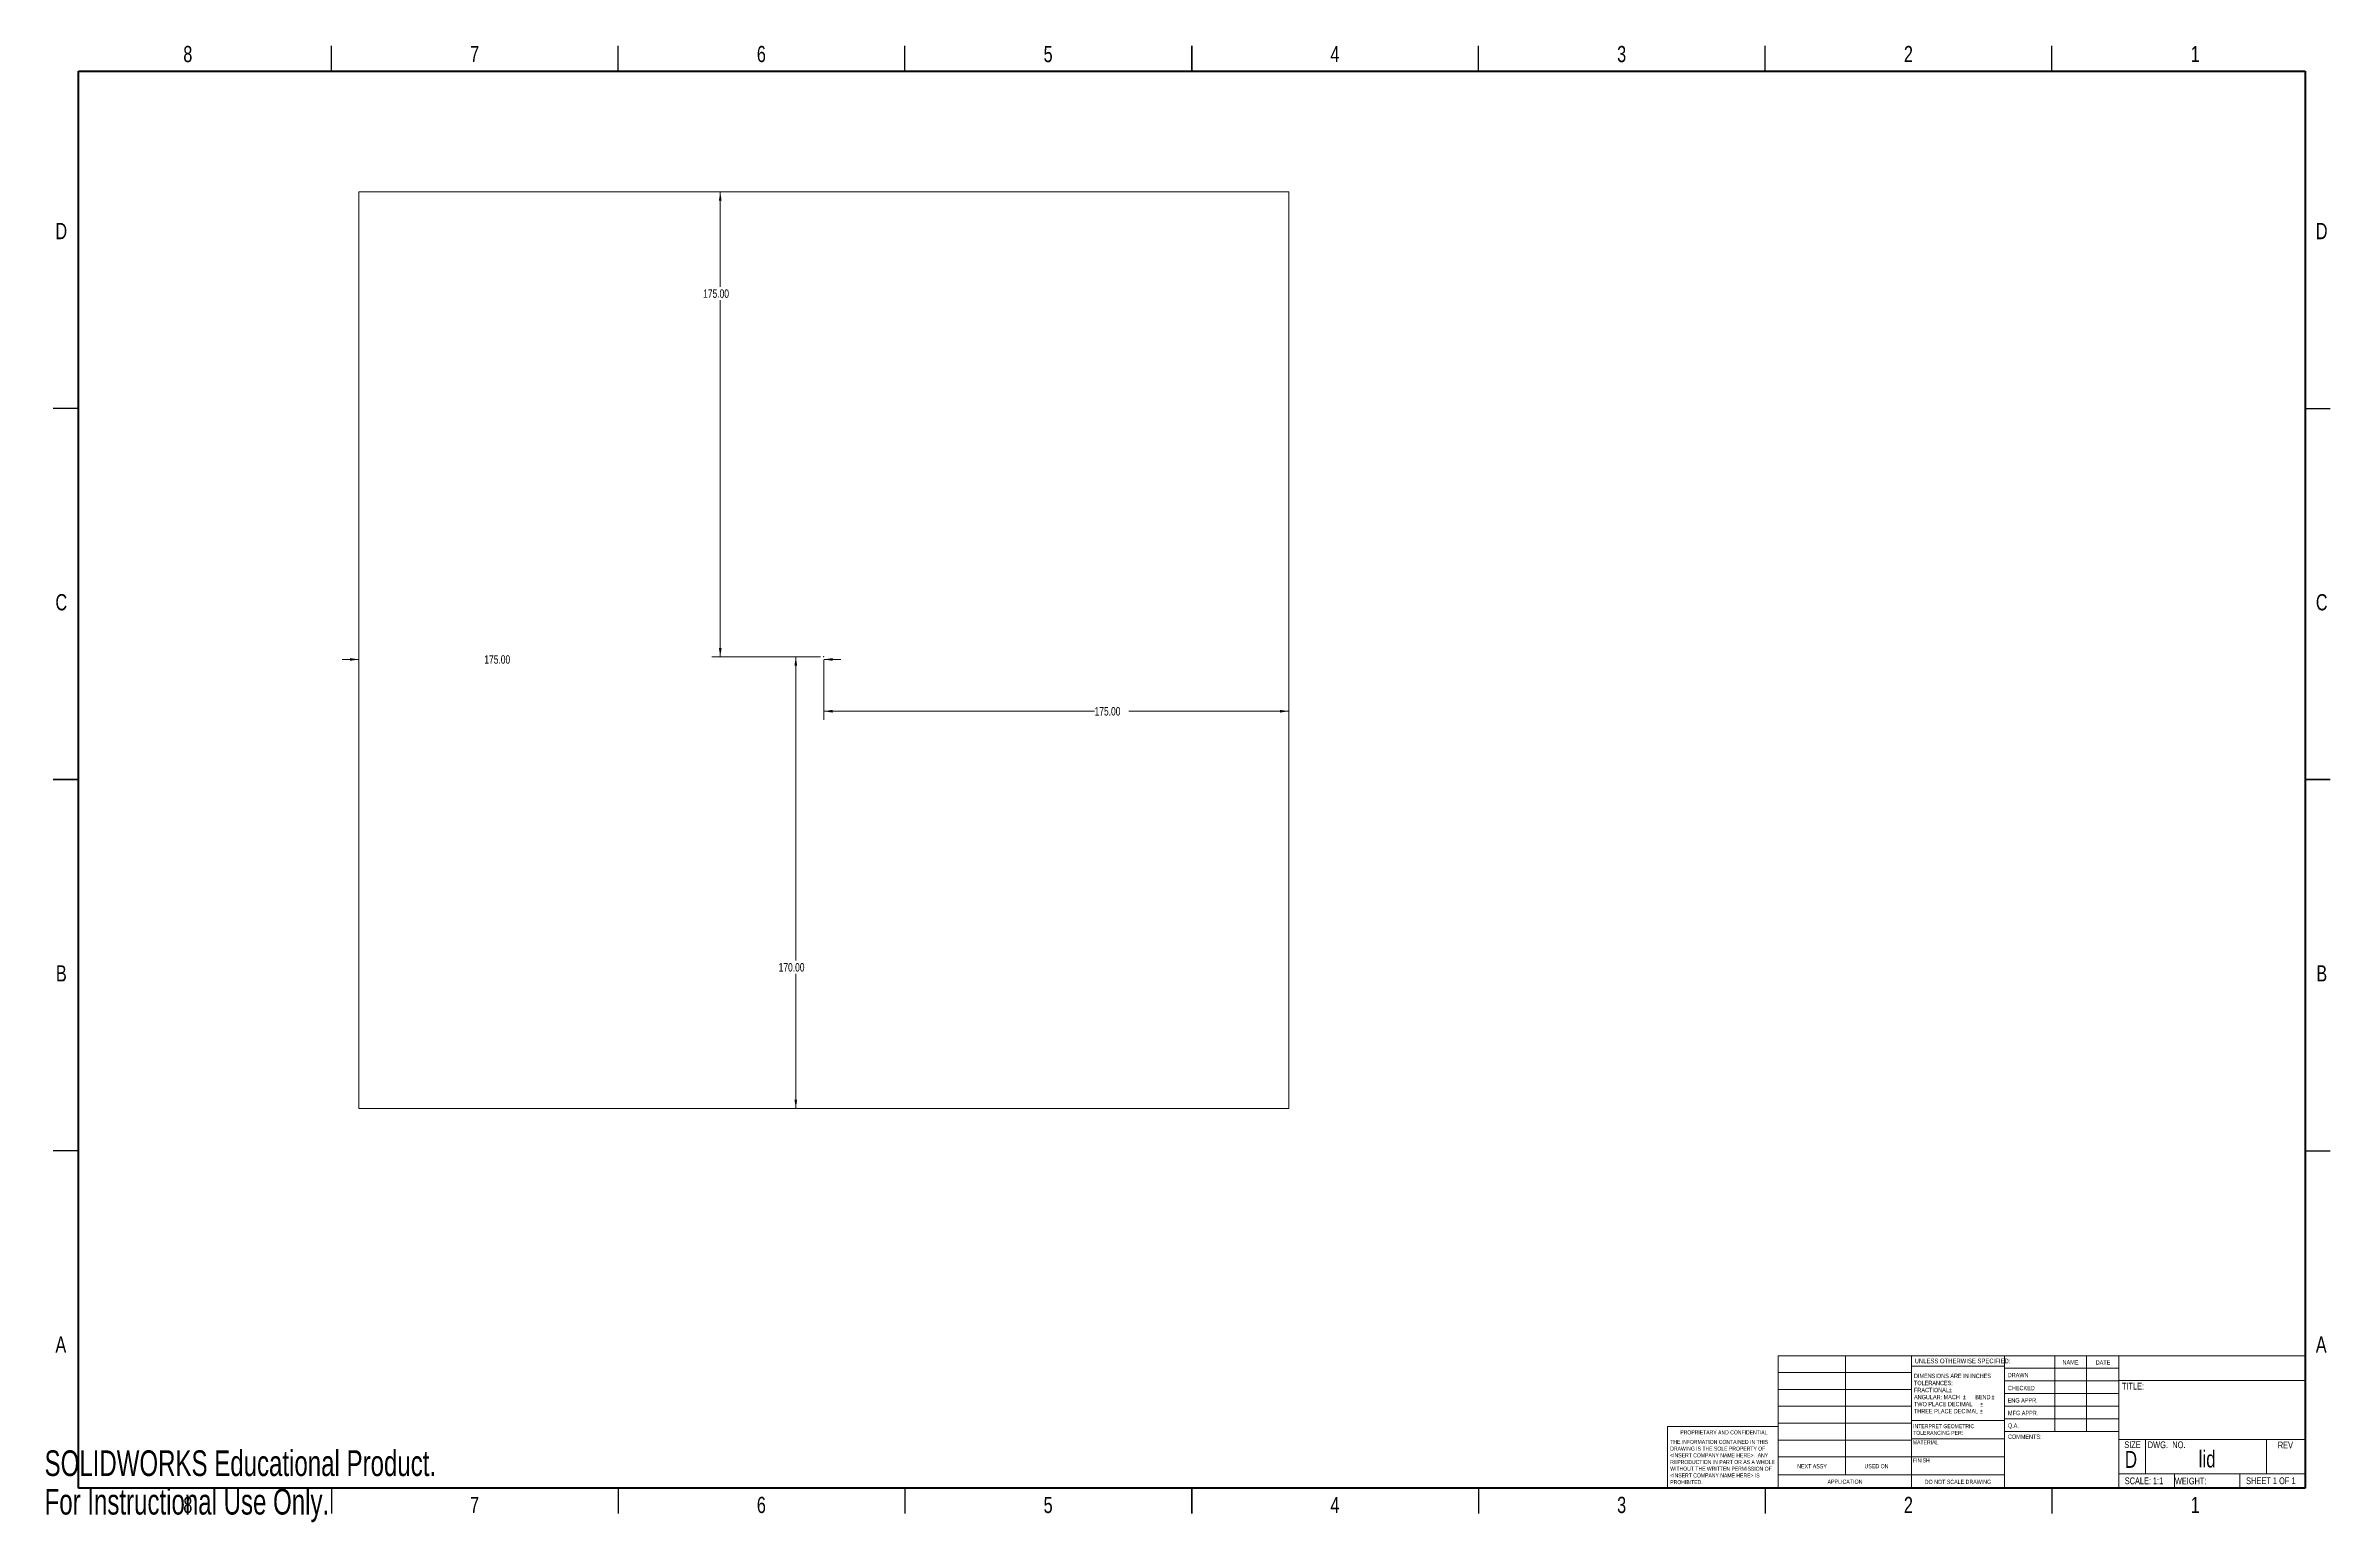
# Model space of a CAD drawing. Header units: millimetres. Extents: x 0 to 860, y 0 to 556.
import ezdxf

# ---------------------------------------------------------------- set-up
doc = ezdxf.new("R2010")
doc.units = ezdxf.units.MM
doc.header["$PDSIZE"] = -1
doc.styles.add('SLDTEXTSTYLE0', font='TXT', dxfattribs={"width": 0.75})
doc.styles.add('SLDTEXTSTYLE1', font='TXT', dxfattribs={"width": 0.6875})
doc.styles.add('SLDTEXTSTYLE2', font='TXT', dxfattribs={"width": 0.694444})
doc.styles.add('SLDTEXTSTYLE3', font='TXT', dxfattribs={"width": 0.7})
doc.dimstyles.new('SLDDIMSTYLE0', dxfattribs={"dimtxt": 3.175, "dimasz": 3.302, "dimexe": 0, "dimexo": 0.0625, "dimgap": 0.79375, "dimtad": 0, "dimtih": 1, "dimtoh": 1, "dimrnd": 1e-09, "dimzin": 4, "dimdsep": 46, "dimtxsty": 'SLDTEXTSTYLE0', "dimsah": 1, "dimcen": 0.09, "dimadec": 0, "dimazin": 1, "dimtfac": 1, "dimtofl": 0, "dimtmove": 0, "dimatfit": 3, "dimfxl": 1, "dimfrac": 2, "dimtolj": 1, "dimtzin": 12, "dimarcsym": 0})
doc.dimstyles.new('SLDDIMSTYLE1', dxfattribs={"dimtxt": 3.175, "dimasz": 3.302, "dimexe": 0, "dimexo": 0.0625, "dimgap": 0.79375, "dimtad": 0, "dimtih": 1, "dimtoh": 1, "dimrnd": 1e-09, "dimzin": 4, "dimdsep": 46, "dimtxsty": 'SLDTEXTSTYLE0', "dimsah": 1, "dimcen": 0.09, "dimadec": 0, "dimazin": 1, "dimtfac": 1, "dimtmove": 0, "dimatfit": 0, "dimfxl": 1, "dimfrac": 2, "dimtolj": 1, "dimtzin": 12, "dimarcsym": 0})

# ---------------------------------------------------------------- blocks, each defined once
blk = doc.blocks.new('_D')
at = {"color": 7, "linetype": 'Continuous', "lineweight": 0}
for p, q in [((293.32, 324.38), (293.32, 301.97)), ((293.32, 305.15), (395.25, 305.15)), ((468.32, 305.15), (408.15, 305.15))]:
    blk.add_line(p, q, dxfattribs=at)
at = {"color": 7, "linetype": 'Continuous', "lineweight": 18}
for points in [[(293.32, 305.15), (296.62, 304.64), (296.62, 305.66)], [(468.32, 305.15), (465.01, 305.66), (465.01, 304.64)]]:
    blk.add_solid(points, dxfattribs=at)
at = {"color": 7, "linetype": 'Continuous', "lineweight": 18, "insert": (395.25, 306.72), "char_height": 3.175, "attachment_point": 1, "style": 'SLDTEXTSTYLE0'}
blk.add_mtext('175.00', dxfattribs=at)
blk = doc.blocks.new('_D_1')
at = {"color": 7, "linetype": 'Continuous', "lineweight": 0}
for p, q in [((292.05, 325.65), (279.6, 325.65)), ((282.78, 325.65), (282.78, 211.3)), ((282.78, 155.65), (282.78, 206.26))]:
    blk.add_line(p, q, dxfattribs=at)
at = {"color": 7, "linetype": 'Continuous', "lineweight": 18}
for points in [[(282.78, 325.65), (282.27, 322.35), (283.28, 322.35)], [(282.78, 155.65), (283.28, 158.95), (282.27, 158.95)]]:
    blk.add_solid(points, dxfattribs=at)
at = {"color": 7, "linetype": 'Continuous', "lineweight": 18, "insert": (276.32, 210.36), "char_height": 3.175, "attachment_point": 1, "style": 'SLDTEXTSTYLE0'}
blk.add_mtext('170.00', dxfattribs=at)
blk = doc.blocks.new('_D_2')
at = {"color": 7, "linetype": 'Continuous', "lineweight": 0}
for p, q in [((118.32, 324.65), (111.97, 324.65)), ((293.32, 324.65), (299.67, 324.65)), ((293.32, 324.38), (293.32, 321.48))]:
    blk.add_line(p, q, dxfattribs=at)
at = {"color": 7, "linetype": 'Continuous', "lineweight": 18}
for points in [[(118.32, 324.65), (115.01, 325.16), (115.01, 324.14)], [(293.32, 324.65), (296.62, 324.14), (296.62, 325.16)]]:
    blk.add_solid(points, dxfattribs=at)
at = {"color": 7, "linetype": 'Continuous', "lineweight": 18, "insert": (165.52, 326.22), "char_height": 3.175, "attachment_point": 1, "style": 'SLDTEXTSTYLE0'}
blk.add_mtext('175.00', dxfattribs=at)
blk = doc.blocks.new('_D_3')
at = {"color": 7, "linetype": 'Continuous', "lineweight": 0}
for p, q in [((254.34, 500.65), (254.34, 464.89)), ((254.34, 325.65), (254.34, 459.85)), ((292.05, 325.65), (251.17, 325.65))]:
    blk.add_line(p, q, dxfattribs=at)
at = {"color": 7, "linetype": 'Continuous', "lineweight": 18}
for points in [[(254.34, 500.65), (253.83, 497.35), (254.85, 497.35)], [(254.34, 325.65), (254.85, 328.95), (253.83, 328.95)]]:
    blk.add_solid(points, dxfattribs=at)
at = {"color": 7, "linetype": 'Continuous', "lineweight": 18, "insert": (247.89, 463.94), "char_height": 3.175, "attachment_point": 1, "style": 'SLDTEXTSTYLE0'}
blk.add_mtext('175.00', dxfattribs=at)

msp = doc.modelspace()

# ---------------------------------------------------------------- linework, layer by layer
at = {"color": 7, "linetype": 'Continuous', "lineweight": 25}
for p, q in [((107.95, 546.1), (107.95, 555.625)), ((215.9, 546.1), (215.9, 555.625)), ((323.85, 546.1), (323.85, 555.625)), ((431.8, 555.625), (431.8, 546.1)), ((431.8, 546.1), (431.8, 555.625)), ((539.75, 546.1), (539.75, 555.625)), ((647.7, 546.1), (647.7, 555.625)), ((755.65, 546.1), (755.65, 555.625)), ((12.7, 419.1), (3.175, 419.1)), ((850.9, 419.1), (860.425, 419.1)), ((3.175, 279.4), (12.7, 279.4)), ((12.7, 279.4), (3.175, 279.4)), ((860.425, 279.4), (850.9, 279.4)), ((850.9, 279.4), (860.425, 279.4)), ((12.7, 139.7), (3.175, 139.7)), ((850.9, 139.7), (860.425, 139.7)), ((107.95, 12.7), (107.95, 3.175)), ((215.9, 12.7), (215.9, 3.175)), ((323.85, 12.7), (323.85, 3.175)), ((431.8, 3.175), (431.8, 12.7)), ((431.8, 12.7), (431.8, 3.175)), ((539.75, 12.7), (539.75, 3.175)), ((647.7, 12.7), (647.7, 3.175)), ((755.65, 12.7), (755.65, 3.175))]:
    msp.add_line(p, q, dxfattribs=at)
at = {"color": 7, "linetype": 'Continuous', "lineweight": 50}
for p, q in [((12.7, 12.7), (12.7, 546.1)), ((12.7, 546.1), (850.9, 546.1)), ((850.9, 546.1), (850.9, 12.7)), ((850.9, 12.7), (12.7, 12.7))]:
    msp.add_line(p, q, dxfattribs=at)
at = {"color": 7, "linetype": 'Continuous', "lineweight": 18}
for p, q in [((118.316, 500.652), (468.316, 500.652)), ((118.316, 155.652), (118.316, 500.652)), ((468.316, 155.652), (468.316, 500.652)), ((118.316, 155.652), (468.316, 155.652)), ((652.554, 62.594), (850.9, 62.594)), ((652.554, 12.7), (652.554, 62.594)), ((677.903, 62.594), (677.903, 17.685)), ((702.774, 12.7), (702.774, 62.594)), ((737.748, 62.594), (737.748, 12.7)), ((756.76, 62.594), (756.76, 34.019)), ((768.661, 62.594), (768.661, 34.019)), ((780.829, 62.594), (780.829, 12.7)), ((652.554, 56.244), (702.774, 56.244)), ((737.748, 58.674), (702.774, 58.674)), ((737.748, 57.832), (780.829, 57.832)), ((737.748, 53.069), (780.829, 53.069)), ((780.829, 53.269), (850.9, 53.269)), ((652.554, 49.894), (702.774, 49.894)), ((652.554, 43.544), (702.774, 43.544)), ((737.748, 48.307), (780.829, 48.307)), ((780.829, 43.544), (737.748, 43.544)), ((610.969, 12.7), (610.969, 35.924)), ((652.554, 35.924), (610.969, 35.924)), ((652.554, 37.194), (702.774, 37.194)), ((702.774, 38.195), (737.863, 38.195)), ((780.829, 38.782), (737.748, 38.782)), ((652.554, 30.844), (702.774, 30.844)), ((702.774, 31.337), (737.863, 31.337)), ((780.829, 34.019), (737.863, 34.019)), ((780.829, 30.985), (850.9, 30.985)), ((790.875, 30.985), (790.875, 18.107)), ((836.373, 30.985), (836.373, 18.107)), ((652.554, 24.494), (702.774, 24.494)), ((652.554, 17.685), (737.748, 17.685)), ((702.774, 24.479), (737.748, 24.479)), ((780.829, 18.107), (850.9, 18.107)), ((801.736, 18.107), (801.736, 12.7)), ((826.423, 18.107), (826.423, 12.7))]:
    msp.add_line(p, q, dxfattribs=at)
at = {"color": 7, "linetype": 'Continuous', "lineweight": 0}
msp.add_point((293.316, 325.652), dxfattribs=at)

# ---------------------------------------------------------------- texts
for s, insert, char_height, attachment_point, style in [('8', (53.914, 555.564), 6.096, 2, 'SLDTEXTSTYLE0'), ('7', (161.864, 555.564), 6.096, 2, 'SLDTEXTSTYLE0'), ('6', (269.814, 555.564), 6.096, 2, 'SLDTEXTSTYLE0'), ('5', (377.764, 555.564), 6.096, 2, 'SLDTEXTSTYLE0'), ('4', (485.714, 555.564), 6.096, 2, 'SLDTEXTSTYLE0'), ('3', (593.664, 555.564), 6.096, 2, 'SLDTEXTSTYLE0'), ('2', (701.614, 555.564), 6.096, 2, 'SLDTEXTSTYLE0'), ('1', (809.564, 555.564), 6.096, 2, 'SLDTEXTSTYLE0'), ('D', (6.28, 488.926), 6.096, 2, 'SLDTEXTSTYLE0'), ('D', (857.18, 488.926), 6.096, 2, 'SLDTEXTSTYLE0'), ('C', (6.287, 349.226), 6.096, 2, 'SLDTEXTSTYLE0'), ('C', (857.187, 349.226), 6.096, 2, 'SLDTEXTSTYLE0'), ('B', (6.303, 209.526), 6.096, 2, 'SLDTEXTSTYLE0'), ('B', (857.203, 209.526), 6.096, 2, 'SLDTEXTSTYLE0'), ('A', (6.107, 69.826), 6.096, 2, 'SLDTEXTSTYLE0'), ('A', (857.007, 69.826), 6.096, 2, 'SLDTEXTSTYLE0'), ('UNLESS OTHERWISE SPECIFIED:', (703.958, 61.499), 1.778, 1, 'SLDTEXTSTYLE0'), ('NAME', (759.624, 60.923), 1.651, 1, 'SLDTEXTSTYLE0'), ('DATE', (772.115, 60.879), 1.651, 1, 'SLDTEXTSTYLE0'), ('TOLERANCES:', (703.717, 53.143), 1.651, 1, 'SLDTEXTSTYLE0'), ('DIMENSIONS ARE IN INCHES', (703.717, 55.794), 1.651, 1, 'SLDTEXTSTYLE0'), ('DRAWN', (738.997, 56.123), 1.651, 1, 'SLDTEXTSTYLE0'), ('TITLE:', (781.993, 52.393), 2.54, 1, 'SLDTEXTSTYLE0'), ('ANGULAR: MACH', (703.717, 47.841), 1.651, 1, 'SLDTEXTSTYLE0'), ('TWO PLACE DECIMAL', (703.717, 45.19), 1.651, 1, 'SLDTEXTSTYLE0'), ('FRACTIONAL', (703.717, 50.492), 1.651, 1, 'SLDTEXTSTYLE0'), ('%%p', (716.864, 50.492), 1.651, 1, 'SLDTEXTSTYLE0'), ('%%p', (722.091, 47.841), 1.651, 1, 'SLDTEXTSTYLE0'), ('BEND', (726.759, 47.841), 1.651, 1, 'SLDTEXTSTYLE0'), ('%%p', (728.595, 45.19), 1.651, 1, 'SLDTEXTSTYLE0'), ('%%p', (732.873, 47.841), 1.651, 1, 'SLDTEXTSTYLE0'), ('ENG APPR.', (738.977, 46.601), 1.651, 1, 'SLDTEXTSTYLE0'), ('CHECKED', (739.051, 51.237), 1.651, 1, 'SLDTEXTSTYLE0'), ('PROPRIETARY AND CONFIDENTIAL', (615.73, 34.483), 1.524, 1, 'SLDTEXTSTYLE0'), ('INTERPRET GEOMETRIC', (703.409, 36.828), 1.524, 1, 'SLDTEXTSTYLE0'), ('THREE PLACE DECIMAL', (703.717, 42.539), 1.651, 1, 'SLDTEXTSTYLE0'), ('%%p', (728.452, 42.539), 1.651, 1, 'SLDTEXTSTYLE0'), ('Q.A.', (739.062, 37.123), 1.651, 1, 'SLDTEXTSTYLE0'), ('MFG APPR.', (739.103, 41.845), 1.651, 1, 'SLDTEXTSTYLE0'), ('THE INFORMATION CONTAINED IN THIS', (611.954, 30.902), 1.524, 1, 'SLDTEXTSTYLE0'), ('<INSERT COMPANY NAME HERE>.  ANY', (611.954, 25.854), 1.524, 1, 'SLDTEXTSTYLE0'), ('DRAWING IS THE SOLE PROPERTY OF', (611.954, 28.378), 1.524, 1, 'SLDTEXTSTYLE0'), ('MATERIAL', (703.28, 30.753), 1.524, 1, 'SLDTEXTSTYLE0'), ('TOLERANCING PER:', (703.409, 34.304), 1.524, 1, 'SLDTEXTSTYLE0'), ('COMMENTS:', (739.084, 32.909), 1.651, 1, 'SLDTEXTSTYLE0'), ('SIZE', (782.88, 30.358), 2.54, 1, 'SLDTEXTSTYLE0'), ('D', (783.08, 26.724), 6.35, 1, 'SLDTEXTSTYLE0'), ('DWG.  NO.', (791.681, 30.323), 2.54, 1, 'SLDTEXTSTYLE2'), ('lid', (814.063, 26.873), 6.35, 2, 'SLDTEXTSTYLE0'), ('REV', (840.685, 30.223), 2.54, 1, 'SLDTEXTSTYLE0'), ('WITHOUT THE WRITTEN PERMISSION OF', (611.954, 20.806), 1.524, 1, 'SLDTEXTSTYLE0'), ('<INSERT COMPANY NAME HERE> IS', (611.954, 18.282), 1.524, 1, 'SLDTEXTSTYLE0'), ('REPRODUCTION IN PART OR AS A WHOLE', (611.954, 23.33), 1.524, 1, 'SLDTEXTSTYLE0'), ('NEXT ASSY', (659.742, 21.771), 1.5875, 1, 'SLDTEXTSTYLE0'), ('USED ON', (685.054, 21.798), 1.5875, 1, 'SLDTEXTSTYLE0'), ('FINISH', (703.35, 23.938), 1.524, 1, 'SLDTEXTSTYLE0'), ('8', (53.914, 9.464), 6.096, 2, 'SLDTEXTSTYLE0'), ('7', (161.864, 9.464), 6.096, 2, 'SLDTEXTSTYLE0'), ('6', (269.814, 9.464), 6.096, 2, 'SLDTEXTSTYLE0'), ('5', (377.764, 9.464), 6.096, 2, 'SLDTEXTSTYLE0'), ('4', (485.714, 9.464), 6.096, 2, 'SLDTEXTSTYLE0'), ('3', (593.664, 9.464), 6.096, 2, 'SLDTEXTSTYLE0'), ('PROHIBITED.', (611.954, 15.758), 1.524, 1, 'SLDTEXTSTYLE0'), ('APPLICATION', (671.15, 15.95), 1.5875, 1, 'SLDTEXTSTYLE0'), ('2', (701.614, 9.464), 6.096, 2, 'SLDTEXTSTYLE0'), ('DO NOT SCALE DRAWING', (720.254, 15.895), 1.5875, 2, 'SLDTEXTSTYLE0'), ('SCALE: 1:1', (783.049, 16.765), 2.54, 1, 'SLDTEXTSTYLE0'), ('WEIGHT:', (801.94, 16.678), 2.54, 1, 'SLDTEXTSTYLE0'), ('1', (809.564, 9.464), 6.096, 2, 'SLDTEXTSTYLE0'), ('SHEET 1 OF 1', (828.731, 16.773), 2.54, 1, 'SLDTEXTSTYLE1')]:
    msp.add_mtext(s, dxfattribs=dict(at, insert=insert, char_height=char_height, attachment_point=attachment_point, style=style))
at = {"color": 7, "linetype": 'Continuous', "char_height": 9.66724, "attachment_point": 1, "style": 'SLDTEXTSTYLE3'}
for s, insert in [('SOLIDWORKS Educational Product.', (0, 26.963)), ('For Instructional Use Only.', (0, 12.462))]:
    msp.add_mtext(s, dxfattribs=dict(at, insert=insert))

# ---------------------------------------------------------------- dimensions: what is measured, and where the dimension line sits
at = {"color": 7, "linetype": 'Continuous', "lineweight": 18}
for base, p2, picture, middle in [((254.343, 500.652), (118.316, 500.652), '_D_3', (254.343, 462.37)), ((282.776, 155.652), (118.316, 155.652), '_D_1', (282.776, 208.783))]:
    dim = msp.add_linear_dim(base=base, p1=(293.316, 325.652), p2=p2, angle=90, dimstyle='SLDDIMSTYLE0', dxfattribs=at)
    dim.commit()
    dim.dimension.update_dxf_attribs({"geometry": picture, "text_midpoint": middle, "dimtype": 160})
for base, p2, dimstyle, picture, middle in [((118.316, 324.652), (118.316, 155.652), 'SLDDIMSTYLE1', '_D_2', (171.976, 324.652)), ((468.316, 305.149), (468.316, 155.652), 'SLDDIMSTYLE0', '_D', (401.697, 305.149))]:
    dim = msp.add_linear_dim(base=base, p1=(293.316, 325.652), p2=p2, dimstyle=dimstyle, dxfattribs=at)
    dim.commit()
    dim.dimension.update_dxf_attribs({"geometry": picture, "text_midpoint": middle, "dimtype": 160})

doc.saveas('drawing.dxf')
